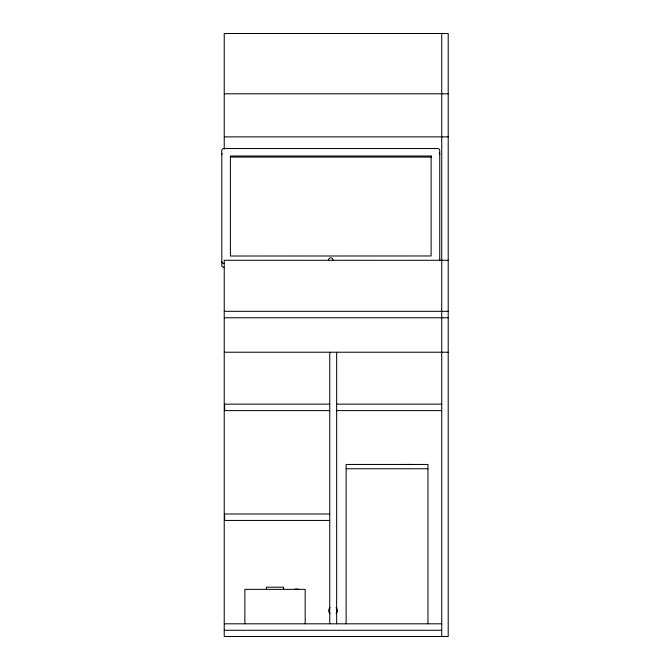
<?xml version="1.0" encoding="UTF-8"?>
<svg xmlns="http://www.w3.org/2000/svg" width="670" height="670" viewBox="0 0 670 670"><rect width="100%" height="100%" fill="white"/><g stroke="black" fill="none" stroke-linecap="round" stroke-linejoin="round"><path stroke-width="1" d="M224.232 93.8L448.205 93.8M224.232 136.873L448.205 136.873M230.405 157.09L431.12 157.09M448.205 260.287L224.232 260.287L224.232 636.5L448.205 636.5L448.205 33.5L224.232 33.5L224.232 149.108M224.232 311.307L448.205 311.307M224.232 317.773L448.205 317.773M224.232 352.227L448.205 352.227M329.757 404.152L224.668 404.152L224.668 410.609L329.757 410.609M336.658 404.152L441.748 404.152M336.658 410.609L441.748 410.609M346.122 468.757L427.963 468.757M329.757 513.982L224.668 513.982L224.668 520.439L329.757 520.439M294.733 589.123L298.393 589.123M294.406 589.55L298.72 589.55M224.232 623.812L441.748 623.812M224.232 630.277L441.748 630.277M441.748 33.5L441.748 636.5M439.738 260.529L439.738 150.415A2.152 1.868 0 0 0 437.577 148.547L223.947 148.547A2.152 1.868 0 0 0 221.795 150.415L221.795 265.446A2.152 1.868 0 0 0 223.947 267.313M427.963 623.812L427.963 464.452L346.122 464.452L346.122 623.812M412.887 464.452L410.735 464.452M409.655 464.452L407.502 464.452M406.422 464.452L404.27 464.452M403.198 464.452L401.045 464.452M336.658 352.244L336.658 623.812M329.757 352.244L329.757 623.812M305.177 623.812L305.177 589.357L244.877 589.357L244.877 623.812M283.644 589.357L283.644 587.205L266.409 587.205L266.409 589.357M439.101 152.969A2.152 1.868 0 0 1 439.738 154.293M223.947 263.436A2.152 1.868 0 0 1 221.795 261.568M328.685 260.186A2.152 1.868 0 0 1 330.762 257.841A2.152 1.868 0 0 1 332.848 260.186M221.795 154.293A2.152 1.868 0 0 1 222.08 153.363M336.038 607.615A4.305 4.305 0 0 1 336.038 613.703M329.942 613.703A4.305 4.305 0 0 1 329.942 607.615M431.12 156.01L230.405 156.01L230.405 256.015L431.12 255.974L431.12 156.01"/></g></svg>
